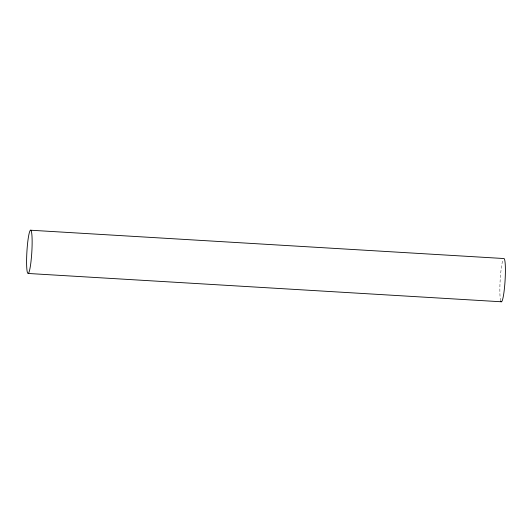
<?xml version="1.0" encoding="UTF-8"?>
<svg xmlns="http://www.w3.org/2000/svg" width="532" height="532" viewBox="0 0 532 532"><rect width="100%" height="100%" fill="white"/><g stroke="black" fill="none" stroke-linecap="round" stroke-linejoin="round"><path stroke-width="0.4" stroke-dasharray="2.66 2" d="M500.685 300.833A21.692 2.461 -86.6 0 1 500.16 280.258A21.692 2.461 -86.6 0 1 503.099 259.536"/><path stroke-width="0.8" d="M30.524 230.216L503.791 258.525A21.692 2.461 -86.6 0 1 504.775 284.74L504.243 290.066A21.692 2.461 -86.6 0 1 501.477 301.784L28.209 273.475L27.591 273.009A21.692 2.461 -86.6 0 1 27.225 247.26A21.692 2.461 -86.6 0 1 31.135 230.689A21.692 2.461 -86.6 0 1 31.508 256.437L30.976 261.757A21.692 2.461 -86.6 0 1 28.209 273.475M500.865 301.312L501.477 301.784"/></g></svg>
